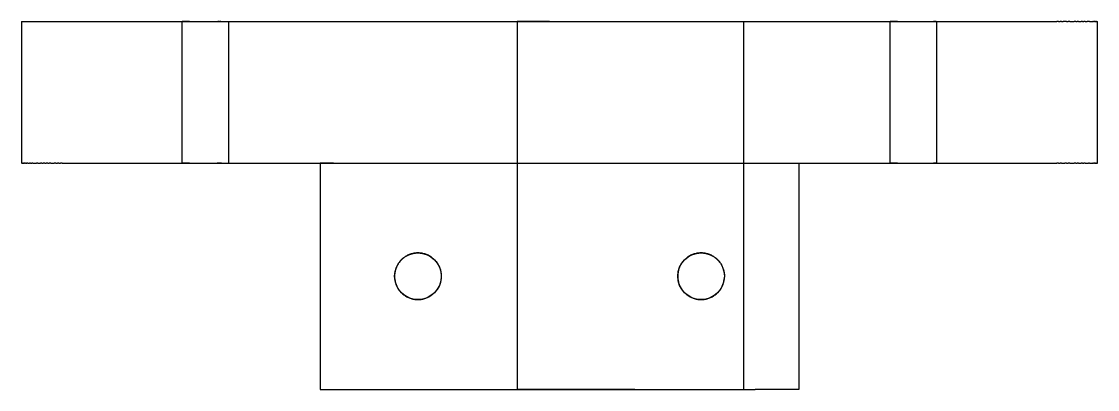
# Model space of a CAD drawing. Header units: millimetres. Extents: x -65 to 188, y -225 to 38.
# Drawn here: x 112 to 188, y -170 to -144 of the extents above; entities that cross this region are included whole.
import ezdxf

# ---------------------------------------------------------------- set-up
doc = ezdxf.new("R2010")
doc.units = ezdxf.units.MM
doc.layers.add('SIDE_YZ', color=7, linetype='Continuous')

msp = doc.modelspace()

# ---------------------------------------------------------------- linework, layer by layer
for centre in [(140, -162), (140, -162), (160, -162), (160, -162)]:
    msp.add_circle(centre, 1.65)
at = {"layer": 'SIDE_YZ'}
for p, q in [((112, -144), (112, -154)), ((112, -144), (112.002, -144)), ((112.002, -144), (112.009, -144)), ((112.009, -144), (112.021, -144)), ((112.021, -144), (112.037, -144)), ((112.037, -144), (112.058, -144)), ((112.058, -144), (112.083, -144)), ((112.083, -144), (112.113, -144)), ((112.113, -144), (112.147, -144)), ((112.147, -144), (112.185, -144)), ((112.185, -144), (112.228, -144)), ((112.228, -144), (112.276, -144)), ((112.276, -144), (112.327, -144)), ((112.327, -144), (112.383, -144)), ((112.383, -144), (112.442, -144)), ((112.442, -144), (112.506, -144)), ((112.506, -144), (112.573, -144)), ((112.573, -144), (112.644, -144)), ((112.644, -144), (112.719, -144)), ((112.719, -144), (112.797, -144)), ((112.797, -144), (112.879, -144)), ((112.879, -144), (112.964, -144)), ((112.964, -144), (113.052, -144)), ((113.052, -144), (113.143, -144)), ((113.143, -144), (113.237, -144)), ((113.237, -144), (113.333, -144)), ((113.333, -144), (113.433, -144)), ((113.433, -144), (113.534, -144)), ((113.534, -144), (113.638, -144)), ((113.638, -144), (113.744, -144)), ((113.744, -144), (113.852, -144)), ((113.852, -144), (113.962, -144)), ((113.962, -144), (114.073, -144)), ((114.073, -144), (114.186, -144)), ((114.186, -144), (114.3, -144)), ((114.3, -144), (114.415, -144)), ((114.415, -144), (114.531, -144)), ((114.531, -144), (114.647, -144)), ((114.647, -144), (114.765, -144)), ((114.765, -144), (114.882, -144)), ((114.882, -144), (115, -144)), ((115, -144), (185, -144)), ((123.35, -154), (123.35, -144)), ((123.353, -144), (123.35, -144)), ((123.358, -144), (123.353, -144)), ((123.366, -144), (123.358, -144)), ((123.376, -144), (123.366, -144)), ((123.389, -144), (123.376, -144)), ((123.405, -144), (123.389, -144)), ((123.423, -144), (123.405, -144)), ((123.443, -144), (123.423, -144)), ((123.466, -144), (123.443, -144)), ((123.492, -144), (123.466, -144)), ((123.52, -144), (123.492, -144)), ((123.55, -144), (123.52, -144)), ((123.582, -144), (123.55, -144)), ((123.617, -144), (123.582, -144)), ((123.654, -144), (123.617, -144)), ((123.693, -144), (123.654, -144)), ((123.734, -144), (123.693, -144)), ((123.777, -144), (123.734, -144)), ((123.822, -144), (123.777, -144)), ((123.869, -144), (123.822, -144)), ((123.869, -144), (123.917, -144)), ((123.917, -144), (123.968, -144)), ((123.968, -144), (124.02, -144)), ((124.02, -144), (124.073, -144)), ((124.073, -144), (124.128, -144)), ((124.128, -144), (124.184, -144)), ((124.184, -144), (124.242, -144)), ((124.242, -144), (124.301, -144)), ((124.301, -144), (124.361, -144)), ((124.361, -144), (124.422, -144)), ((124.422, -144), (124.484, -144)), ((124.484, -144), (124.547, -144)), ((124.547, -144), (124.61, -144)), ((124.61, -144), (124.674, -144)), ((124.674, -144), (124.739, -144)), ((124.739, -144), (124.804, -144)), ((124.804, -144), (124.869, -144)), ((124.869, -144), (124.934, -144)), ((124.934, -144), (125, -144)), ((125, -144), (125.066, -144)), ((125.066, -144), (125.131, -144)), ((125.131, -144), (125.196, -144)), ((125.196, -144), (125.261, -144)), ((125.261, -144), (125.326, -144)), ((125.326, -144), (125.39, -144)), ((125.39, -144), (125.453, -144)), ((125.453, -144), (125.516, -144)), ((125.516, -144), (125.578, -144)), ((125.578, -144), (125.639, -144)), ((125.639, -144), (125.699, -144)), ((125.699, -144), (125.758, -144)), ((125.758, -144), (125.816, -144)), ((125.816, -144), (125.872, -144)), ((125.927, -144), (125.872, -144)), ((125.98, -144), (125.927, -144)), ((125.98, -144), (126.032, -144)), ((126.083, -144), (126.032, -144)), ((126.083, -144), (126.131, -144)), ((126.131, -144), (126.178, -144)), ((126.178, -144), (126.223, -144)), ((126.223, -144), (126.266, -144)), ((126.266, -144), (126.307, -144)), ((126.307, -144), (126.346, -144)), ((126.346, -144), (126.383, -144)), ((126.383, -144), (126.418, -144)), ((126.418, -144), (126.45, -144)), ((126.45, -144), (126.48, -144)), ((126.48, -144), (126.508, -144)), ((126.508, -144), (126.534, -144)), ((126.534, -144), (126.557, -144)), ((126.557, -144), (126.577, -144)), ((126.577, -144), (126.595, -144)), ((126.595, -144), (126.611, -144)), ((126.611, -144), (126.624, -144)), ((126.624, -144), (126.634, -144)), ((126.634, -144), (126.642, -144)), ((126.642, -144), (126.647, -144)), ((126.647, -144), (126.65, -144)), ((126.65, -154), (126.65, -144)), ((147.014, -144), (147.002, -144)), ((147.002, -144), (147.002, -170)), ((147.04, -144), (147.014, -144)), ((147.077, -144), (147.04, -144)), ((147.128, -144), (147.077, -144)), ((147.191, -144), (147.128, -144)), ((147.266, -144), (147.191, -144)), ((147.353, -144), (147.266, -144)), ((147.453, -144), (147.353, -144)), ((147.564, -144), (147.453, -144)), ((147.687, -144), (147.564, -144)), ((147.822, -144), (147.687, -144)), ((147.968, -144), (147.822, -144)), ((148.125, -144), (147.968, -144)), ((148.294, -144), (148.125, -144)), ((148.472, -144), (148.294, -144)), ((148.661, -144), (148.472, -144)), ((148.86, -144), (148.661, -144)), ((149.069, -144), (148.86, -144)), ((149.287, -144), (149.069, -144)), ((149.287, -144), (149.514, -144)), ((149.514, -144), (149.75, -144)), ((149.75, -144), (149.994, -144)), ((149.994, -144), (150.246, -144)), ((150.246, -144), (150.506, -144)), ((150.506, -144), (150.773, -144)), ((150.773, -144), (151.046, -144)), ((151.046, -144), (151.326, -144)), ((151.326, -144), (151.611, -144)), ((151.611, -144), (151.902, -144)), ((151.902, -144), (152.198, -144)), ((152.198, -144), (152.498, -144)), ((152.498, -144), (152.802, -144)), ((152.802, -144), (153.109, -144)), ((153.109, -144), (153.42, -144)), ((153.42, -144), (153.733, -144)), ((153.733, -144), (154.048, -144)), ((154.048, -144), (154.364, -144)), ((154.364, -144), (154.682, -144)), ((154.682, -144), (155, -144)), ((155, -144), (155.318, -144)), ((155.318, -144), (155.636, -144)), ((155.636, -144), (155.952, -144)), ((155.952, -144), (156.267, -144)), ((156.267, -144), (156.58, -144)), ((156.58, -144), (156.891, -144)), ((156.891, -144), (157.198, -144)), ((157.198, -144), (157.502, -144)), ((157.502, -144), (157.802, -144)), ((157.802, -144), (158.098, -144)), ((158.098, -144), (158.389, -144)), ((158.389, -144), (158.674, -144)), ((158.674, -144), (158.954, -144)), ((158.954, -144), (159.227, -144)), ((159.227, -144), (159.494, -144)), ((159.494, -144), (159.754, -144)), ((159.754, -144), (160.006, -144)), ((160.006, -144), (160.25, -144)), ((160.25, -144), (160.486, -144)), ((160.486, -144), (160.713, -144)), ((160.713, -144), (160.931, -144)), ((160.931, -144), (161.14, -144)), ((161.14, -144), (161.339, -144)), ((161.339, -144), (161.528, -144)), ((161.528, -144), (161.706, -144)), ((161.706, -144), (161.875, -144)), ((161.875, -144), (162.032, -144)), ((162.032, -144), (162.178, -144)), ((162.178, -144), (162.313, -144)), ((162.313, -144), (162.436, -144)), ((162.436, -144), (162.547, -144)), ((162.547, -144), (162.647, -144)), ((162.647, -144), (162.734, -144)), ((162.734, -144), (162.809, -144)), ((162.809, -144), (162.872, -144)), ((162.872, -144), (162.923, -144)), ((162.923, -144), (162.96, -144)), ((162.96, -144), (162.986, -144)), ((162.986, -144), (162.998, -144)), ((162.998, -144), (162.998, -170)), ((173.35, -154), (173.35, -144)), ((173.353, -144), (173.35, -144)), ((173.358, -144), (173.353, -144)), ((173.366, -144), (173.358, -144)), ((173.376, -144), (173.366, -144)), ((173.389, -144), (173.376, -144)), ((173.405, -144), (173.389, -144)), ((173.423, -144), (173.405, -144)), ((173.443, -144), (173.423, -144)), ((173.466, -144), (173.443, -144)), ((173.492, -144), (173.466, -144)), ((173.52, -144), (173.492, -144)), ((173.55, -144), (173.52, -144)), ((173.582, -144), (173.55, -144)), ((173.617, -144), (173.582, -144)), ((173.654, -144), (173.617, -144)), ((173.693, -144), (173.654, -144)), ((173.734, -144), (173.693, -144)), ((173.777, -144), (173.734, -144)), ((173.822, -144), (173.777, -144)), ((173.869, -144), (173.822, -144)), ((173.869, -144), (173.917, -144)), ((173.917, -144), (173.968, -144)), ((173.968, -144), (174.02, -144)), ((174.02, -144), (174.073, -144)), ((174.073, -144), (174.128, -144)), ((174.128, -144), (174.184, -144)), ((174.184, -144), (174.242, -144)), ((174.242, -144), (174.301, -144)), ((174.301, -144), (174.361, -144)), ((174.361, -144), (174.422, -144)), ((174.422, -144), (174.484, -144)), ((174.484, -144), (174.547, -144)), ((174.547, -144), (174.61, -144)), ((174.61, -144), (174.674, -144)), ((174.674, -144), (174.739, -144)), ((174.739, -144), (174.804, -144)), ((174.804, -144), (174.869, -144)), ((174.869, -144), (174.934, -144)), ((174.934, -144), (175, -144)), ((175, -144), (175.066, -144)), ((175.066, -144), (175.131, -144)), ((175.131, -144), (175.196, -144)), ((175.196, -144), (175.261, -144)), ((175.261, -144), (175.326, -144)), ((175.326, -144), (175.39, -144)), ((175.39, -144), (175.453, -144)), ((175.453, -144), (175.516, -144)), ((175.516, -144), (175.578, -144)), ((175.578, -144), (175.639, -144)), ((175.639, -144), (175.699, -144)), ((175.699, -144), (175.758, -144)), ((175.758, -144), (175.816, -144)), ((175.816, -144), (175.872, -144)), ((175.872, -144), (175.927, -144)), ((175.927, -144), (175.98, -144)), ((175.98, -144), (176.032, -144)), ((176.032, -144), (176.083, -144)), ((176.083, -144), (176.131, -144)), ((176.131, -144), (176.178, -144)), ((176.178, -144), (176.223, -144)), ((176.223, -144), (176.266, -144)), ((176.266, -144), (176.307, -144)), ((176.307, -144), (176.346, -144)), ((176.346, -144), (176.383, -144)), ((176.383, -144), (176.418, -144)), ((176.45, -144), (176.418, -144)), ((176.48, -144), (176.45, -144)), ((176.508, -144), (176.48, -144)), ((176.534, -144), (176.508, -144)), ((176.557, -144), (176.534, -144)), ((176.577, -144), (176.557, -144)), ((176.595, -144), (176.577, -144)), ((176.595, -144), (176.611, -144)), ((176.611, -144), (176.624, -144)), ((176.624, -144), (176.634, -144)), ((176.634, -144), (176.642, -144)), ((176.642, -144), (176.647, -144)), ((176.647, -144), (176.65, -144)), ((176.65, -154), (176.65, -144)), ((185, -144), (185.118, -144)), ((185.235, -144), (185.118, -144)), ((185.235, -144), (185.353, -144)), ((185.469, -144), (185.353, -144)), ((185.469, -144), (185.585, -144)), ((185.7, -144), (185.585, -144)), ((185.814, -144), (185.7, -144)), ((185.814, -144), (185.927, -144)), ((186.038, -144), (185.927, -144)), ((186.038, -144), (186.148, -144)), ((186.148, -144), (186.256, -144)), ((186.256, -144), (186.362, -144)), ((186.466, -144), (186.362, -144)), ((186.466, -144), (186.567, -144)), ((186.667, -144), (186.567, -144)), ((186.667, -144), (186.763, -144)), ((186.763, -144), (186.857, -144)), ((186.948, -144), (186.857, -144)), ((186.948, -144), (187.036, -144)), ((187.121, -144), (187.036, -144)), ((187.121, -144), (187.203, -144)), ((187.203, -144), (187.281, -144)), ((187.356, -144), (187.281, -144)), ((187.427, -144), (187.356, -144)), ((187.427, -144), (187.494, -144)), ((187.494, -144), (187.558, -144)), ((187.558, -144), (187.617, -144)), ((187.617, -144), (187.673, -144)), ((187.724, -144), (187.673, -144)), ((187.724, -144), (187.772, -144)), ((187.815, -144), (187.772, -144)), ((187.815, -144), (187.853, -144)), ((187.887, -144), (187.853, -144)), ((187.887, -144), (187.917, -144)), ((187.917, -144), (187.942, -144)), ((187.963, -144), (187.942, -144)), ((187.963, -144), (187.979, -144)), ((187.979, -144), (187.991, -144)), ((187.998, -144), (187.991, -144)), ((187.998, -144), (188, -144)), ((188, -154), (188, -144)), ((112, -154), (112.002, -154)), ((112.002, -154), (112.009, -154)), ((112.021, -154), (112.009, -154)), ((112.021, -154), (112.037, -154)), ((112.058, -154), (112.037, -154)), ((112.058, -154), (112.083, -154)), ((112.083, -154), (112.113, -154)), ((112.147, -154), (112.113, -154)), ((112.147, -154), (112.185, -154)), ((112.228, -154), (112.185, -154)), ((112.228, -154), (112.276, -154)), ((112.327, -154), (112.276, -154)), ((112.327, -154), (112.383, -154)), ((112.442, -154), (112.383, -154)), ((112.442, -154), (112.506, -154)), ((112.506, -154), (112.573, -154)), ((112.644, -154), (112.573, -154)), ((112.644, -154), (112.719, -154)), ((112.797, -154), (112.719, -154)), ((112.797, -154), (112.879, -154)), ((112.879, -154), (112.964, -154)), ((112.964, -154), (113.052, -154)), ((113.143, -154), (113.052, -154)), ((113.143, -154), (113.237, -154)), ((113.237, -154), (113.333, -154)), ((113.433, -154), (113.333, -154)), ((113.433, -154), (113.534, -154)), ((113.638, -154), (113.534, -154)), ((113.638, -154), (113.744, -154)), ((113.852, -154), (113.744, -154)), ((113.852, -154), (113.962, -154)), ((114.073, -154), (113.962, -154)), ((114.073, -154), (114.186, -154)), ((114.186, -154), (114.3, -154)), ((114.415, -154), (114.3, -154)), ((114.415, -154), (114.531, -154)), ((114.647, -154), (114.531, -154)), ((114.647, -154), (114.765, -154)), ((114.882, -154), (114.765, -154)), ((114.882, -154), (115, -154)), ((115, -154), (185, -154)), ((123.353, -154), (123.35, -154)), ((123.358, -154), (123.353, -154)), ((123.366, -154), (123.358, -154)), ((123.376, -154), (123.366, -154)), ((123.389, -154), (123.376, -154)), ((123.405, -154), (123.389, -154)), ((123.423, -154), (123.405, -154)), ((123.443, -154), (123.423, -154)), ((123.466, -154), (123.443, -154)), ((123.492, -154), (123.466, -154)), ((123.52, -154), (123.492, -154)), ((123.55, -154), (123.52, -154)), ((123.582, -154), (123.55, -154)), ((123.617, -154), (123.582, -154)), ((123.654, -154), (123.617, -154)), ((123.693, -154), (123.654, -154)), ((123.734, -154), (123.693, -154)), ((123.777, -154), (123.734, -154)), ((123.822, -154), (123.777, -154)), ((123.869, -154), (123.822, -154)), ((123.869, -154), (123.917, -154)), ((123.917, -154), (123.968, -154)), ((123.968, -154), (124.02, -154)), ((124.02, -154), (124.073, -154)), ((124.073, -154), (124.128, -154)), ((124.128, -154), (124.184, -154)), ((124.184, -154), (124.242, -154)), ((124.242, -154), (124.301, -154)), ((124.301, -154), (124.361, -154)), ((124.361, -154), (124.422, -154)), ((124.422, -154), (124.484, -154)), ((124.484, -154), (124.547, -154)), ((124.547, -154), (124.61, -154)), ((124.61, -154), (124.674, -154)), ((124.674, -154), (124.739, -154)), ((124.739, -154), (124.804, -154)), ((124.804, -154), (124.869, -154)), ((124.869, -154), (124.934, -154)), ((124.934, -154), (125, -154)), ((125, -154), (125.066, -154)), ((125.066, -154), (125.131, -154)), ((125.131, -154), (125.196, -154)), ((125.196, -154), (125.261, -154)), ((125.261, -154), (125.326, -154)), ((125.326, -154), (125.39, -154)), ((125.39, -154), (125.453, -154)), ((125.453, -154), (125.516, -154)), ((125.516, -154), (125.578, -154)), ((125.578, -154), (125.639, -154)), ((125.639, -154), (125.699, -154)), ((125.699, -154), (125.758, -154)), ((125.758, -154), (125.816, -154)), ((125.872, -154), (125.816, -154)), ((125.927, -154), (125.872, -154)), ((125.98, -154), (125.927, -154)), ((126.032, -154), (125.98, -154)), ((126.083, -154), (126.032, -154)), ((126.131, -154), (126.083, -154)), ((126.131, -154), (126.178, -154)), ((126.178, -154), (126.223, -154)), ((126.223, -154), (126.266, -154)), ((126.266, -154), (126.307, -154)), ((126.307, -154), (126.346, -154)), ((126.346, -154), (126.383, -154)), ((126.383, -154), (126.418, -154)), ((126.418, -154), (126.45, -154)), ((126.45, -154), (126.48, -154)), ((126.48, -154), (126.508, -154)), ((126.508, -154), (126.534, -154)), ((126.534, -154), (126.557, -154)), ((126.557, -154), (126.577, -154)), ((126.577, -154), (126.595, -154)), ((126.595, -154), (126.611, -154)), ((126.611, -154), (126.624, -154)), ((126.624, -154), (126.634, -154)), ((126.634, -154), (126.642, -154)), ((126.642, -154), (126.647, -154)), ((126.647, -154), (126.65, -154)), ((133.102, -154), (133.1, -154)), ((133.1, -154), (133.1, -170)), ((133.11, -154), (133.102, -154)), ((133.122, -154), (133.11, -154)), ((133.139, -154), (133.122, -154)), ((133.161, -154), (133.139, -154)), ((133.188, -154), (133.161, -154)), ((133.22, -154), (133.188, -154)), ((133.257, -154), (133.22, -154)), ((133.298, -154), (133.257, -154)), ((133.344, -154), (133.298, -154)), ((133.394, -154), (133.344, -154)), ((133.449, -154), (133.394, -154)), ((133.508, -154), (133.449, -154)), ((133.572, -154), (133.508, -154)), ((133.639, -154), (133.572, -154)), ((133.711, -154), (133.639, -154)), ((133.787, -154), (133.711, -154)), ((133.867, -154), (133.787, -154)), ((133.95, -154), (133.867, -154)), ((134.037, -154), (133.95, -154)), ((134.037, -154), (134.128, -154)), ((134.128, -154), (134.222, -154)), ((134.222, -154), (134.319, -154)), ((134.319, -154), (134.419, -154)), ((134.419, -154), (134.522, -154)), ((134.522, -154), (134.628, -154)), ((134.628, -154), (134.736, -154)), ((134.736, -154), (134.847, -154)), ((134.847, -154), (134.96, -154)), ((134.96, -154), (135.075, -154)), ((135.075, -154), (135.192, -154)), ((135.192, -154), (135.311, -154)), ((135.311, -154), (135.431, -154)), ((135.431, -154), (135.553, -154)), ((135.553, -154), (135.676, -154)), ((135.676, -154), (135.799, -154)), ((135.799, -154), (135.924, -154)), ((135.924, -154), (136.049, -154)), ((136.049, -154), (136.174, -154)), ((136.174, -154), (136.3, -154)), ((136.3, -154), (163.7, -154)), ((163.7, -154), (163.826, -154)), ((163.826, -154), (163.951, -154)), ((163.951, -154), (164.076, -154)), ((164.076, -154), (164.201, -154)), ((164.201, -154), (164.324, -154)), ((164.324, -154), (164.447, -154)), ((164.447, -154), (164.569, -154)), ((164.569, -154), (164.689, -154)), ((164.689, -154), (164.808, -154)), ((164.808, -154), (164.925, -154)), ((164.925, -154), (165.04, -154)), ((165.04, -154), (165.153, -154)), ((165.153, -154), (165.264, -154)), ((165.264, -154), (165.372, -154)), ((165.372, -154), (165.478, -154)), ((165.478, -154), (165.581, -154)), ((165.581, -154), (165.681, -154)), ((165.681, -154), (165.778, -154)), ((165.778, -154), (165.872, -154)), ((165.872, -154), (165.963, -154)), ((165.963, -154), (166.05, -154)), ((166.05, -154), (166.133, -154)), ((166.133, -154), (166.213, -154)), ((166.213, -154), (166.289, -154)), ((166.289, -154), (166.361, -154)), ((166.361, -154), (166.428, -154)), ((166.428, -154), (166.492, -154)), ((166.492, -154), (166.551, -154)), ((166.551, -154), (166.606, -154)), ((166.606, -154), (166.656, -154)), ((166.656, -154), (166.702, -154)), ((166.702, -154), (166.743, -154)), ((166.743, -154), (166.78, -154)), ((166.78, -154), (166.812, -154)), ((166.812, -154), (166.839, -154)), ((166.839, -154), (166.861, -154)), ((166.861, -154), (166.878, -154)), ((166.878, -154), (166.89, -154)), ((166.89, -154), (166.898, -154)), ((166.898, -154), (166.9, -154)), ((166.9, -154), (166.9, -170)), ((173.353, -154), (173.35, -154)), ((173.358, -154), (173.353, -154)), ((173.366, -154), (173.358, -154)), ((173.376, -154), (173.366, -154)), ((173.389, -154), (173.376, -154)), ((173.405, -154), (173.389, -154)), ((173.423, -154), (173.405, -154)), ((173.443, -154), (173.423, -154)), ((173.466, -154), (173.443, -154)), ((173.492, -154), (173.466, -154)), ((173.52, -154), (173.492, -154)), ((173.55, -154), (173.52, -154)), ((173.582, -154), (173.55, -154)), ((173.617, -154), (173.582, -154)), ((173.654, -154), (173.617, -154)), ((173.693, -154), (173.654, -154)), ((173.734, -154), (173.693, -154)), ((173.777, -154), (173.734, -154)), ((173.822, -154), (173.777, -154)), ((173.869, -154), (173.822, -154)), ((173.869, -154), (173.917, -154)), ((173.917, -154), (173.968, -154)), ((173.968, -154), (174.02, -154)), ((174.02, -154), (174.073, -154)), ((174.073, -154), (174.128, -154)), ((174.128, -154), (174.184, -154)), ((174.184, -154), (174.242, -154)), ((174.242, -154), (174.301, -154)), ((174.301, -154), (174.361, -154)), ((174.361, -154), (174.422, -154)), ((174.422, -154), (174.484, -154)), ((174.484, -154), (174.547, -154)), ((174.547, -154), (174.61, -154)), ((174.61, -154), (174.674, -154)), ((174.674, -154), (174.739, -154)), ((174.739, -154), (174.804, -154)), ((174.804, -154), (174.869, -154)), ((174.869, -154), (174.934, -154)), ((174.934, -154), (175, -154)), ((175, -154), (175.066, -154)), ((175.066, -154), (175.131, -154)), ((175.131, -154), (175.196, -154)), ((175.196, -154), (175.261, -154)), ((175.261, -154), (175.326, -154)), ((175.326, -154), (175.39, -154)), ((175.39, -154), (175.453, -154)), ((175.453, -154), (175.516, -154)), ((175.516, -154), (175.578, -154)), ((175.578, -154), (175.639, -154)), ((175.639, -154), (175.699, -154)), ((175.699, -154), (175.758, -154)), ((175.758, -154), (175.816, -154)), ((175.816, -154), (175.872, -154)), ((175.872, -154), (175.927, -154)), ((175.927, -154), (175.98, -154)), ((175.98, -154), (176.032, -154)), ((176.032, -154), (176.083, -154)), ((176.083, -154), (176.131, -154)), ((176.131, -154), (176.178, -154)), ((176.178, -154), (176.223, -154)), ((176.223, -154), (176.266, -154)), ((176.266, -154), (176.307, -154)), ((176.307, -154), (176.346, -154)), ((176.346, -154), (176.383, -154)), ((176.383, -154), (176.418, -154)), ((176.45, -154), (176.418, -154)), ((176.48, -154), (176.45, -154)), ((176.508, -154), (176.48, -154)), ((176.534, -154), (176.508, -154)), ((176.557, -154), (176.534, -154)), ((176.577, -154), (176.557, -154)), ((176.577, -154), (176.595, -154)), ((176.595, -154), (176.611, -154)), ((176.611, -154), (176.624, -154)), ((176.624, -154), (176.634, -154)), ((176.634, -154), (176.642, -154)), ((176.642, -154), (176.647, -154)), ((176.647, -154), (176.65, -154)), ((185, -154), (185.118, -154)), ((185.235, -154), (185.118, -154)), ((185.235, -154), (185.353, -154)), ((185.469, -154), (185.353, -154)), ((185.469, -154), (185.585, -154)), ((185.585, -154), (185.7, -154)), ((185.814, -154), (185.7, -154)), ((185.814, -154), (185.927, -154)), ((186.038, -154), (185.927, -154)), ((186.038, -154), (186.148, -154)), ((186.148, -154), (186.256, -154)), ((186.256, -154), (186.362, -154)), ((186.466, -154), (186.362, -154)), ((186.466, -154), (186.567, -154)), ((186.667, -154), (186.567, -154)), ((186.667, -154), (186.763, -154)), ((186.763, -154), (186.857, -154)), ((186.948, -154), (186.857, -154)), ((186.948, -154), (187.036, -154)), ((187.121, -154), (187.036, -154)), ((187.121, -154), (187.203, -154)), ((187.203, -154), (187.281, -154)), ((187.281, -154), (187.356, -154)), ((187.427, -154), (187.356, -154)), ((187.427, -154), (187.494, -154)), ((187.494, -154), (187.558, -154)), ((187.558, -154), (187.617, -154)), ((187.617, -154), (187.673, -154)), ((187.724, -154), (187.673, -154)), ((187.724, -154), (187.772, -154)), ((187.815, -154), (187.772, -154)), ((187.815, -154), (187.853, -154)), ((187.887, -154), (187.853, -154)), ((187.887, -154), (187.917, -154)), ((187.917, -154), (187.942, -154)), ((187.963, -154), (187.942, -154)), ((187.963, -154), (187.979, -154)), ((187.979, -154), (187.991, -154)), ((187.998, -154), (187.991, -154)), ((187.998, -154), (188, -154)), ((139.836, -160.358), (139.771, -160.366)), ((139.902, -160.353), (139.836, -160.358)), ((139.967, -160.35), (139.902, -160.353)), ((140.033, -160.35), (139.967, -160.35)), ((140.098, -160.353), (140.033, -160.35)), ((140.164, -160.358), (140.098, -160.353)), ((140.229, -160.366), (140.164, -160.358)), ((159.836, -160.358), (159.771, -160.366)), ((159.902, -160.353), (159.836, -160.358)), ((159.967, -160.35), (159.902, -160.353)), ((160.033, -160.35), (159.967, -160.35)), ((160.098, -160.353), (160.033, -160.35)), ((160.164, -160.358), (160.098, -160.353)), ((160.229, -160.366), (160.164, -160.358)), ((138.635, -161.073), (138.599, -161.128)), ((138.673, -161.02), (138.635, -161.073)), ((138.713, -160.968), (138.673, -161.02)), ((138.755, -160.917), (138.713, -160.968)), ((138.799, -160.869), (138.755, -160.917)), ((138.845, -160.822), (138.799, -160.869)), ((138.893, -160.777), (138.845, -160.822)), ((138.942, -160.734), (138.893, -160.777)), ((138.993, -160.693), (138.942, -160.734)), ((139.046, -160.654), (138.993, -160.693)), ((139.1, -160.617), (139.046, -160.654)), ((139.156, -160.582), (139.1, -160.617)), ((139.213, -160.55), (139.156, -160.582)), ((139.271, -160.52), (139.213, -160.55)), ((139.331, -160.492), (139.271, -160.52)), ((139.391, -160.466), (139.331, -160.492)), ((139.453, -160.443), (139.391, -160.466)), ((139.515, -160.423), (139.453, -160.443)), ((139.578, -160.405), (139.515, -160.423)), ((139.642, -160.389), (139.578, -160.405)), ((139.706, -160.376), (139.642, -160.389)), ((139.771, -160.366), (139.706, -160.376)), ((140.294, -160.376), (140.229, -160.366)), ((140.358, -160.389), (140.294, -160.376)), ((140.422, -160.405), (140.358, -160.389)), ((140.485, -160.423), (140.422, -160.405)), ((140.547, -160.443), (140.485, -160.423)), ((140.609, -160.466), (140.547, -160.443)), ((140.669, -160.492), (140.609, -160.466)), ((140.729, -160.52), (140.669, -160.492)), ((140.787, -160.55), (140.729, -160.52)), ((140.844, -160.582), (140.787, -160.55)), ((140.9, -160.617), (140.844, -160.582)), ((140.954, -160.654), (140.9, -160.617)), ((141.007, -160.693), (140.954, -160.654)), ((141.058, -160.734), (141.007, -160.693)), ((141.107, -160.777), (141.058, -160.734)), ((141.155, -160.822), (141.107, -160.777)), ((141.201, -160.869), (141.155, -160.822)), ((141.201, -160.869), (141.245, -160.917)), ((141.245, -160.917), (141.287, -160.968)), ((141.287, -160.968), (141.327, -161.02)), ((141.327, -161.02), (141.365, -161.073)), ((141.365, -161.073), (141.401, -161.128)), ((158.635, -161.073), (158.599, -161.128)), ((158.673, -161.02), (158.635, -161.073)), ((158.713, -160.968), (158.673, -161.02)), ((158.755, -160.917), (158.713, -160.968)), ((158.799, -160.869), (158.755, -160.917)), ((158.845, -160.822), (158.799, -160.869)), ((158.845, -160.822), (158.893, -160.777)), ((158.893, -160.777), (158.942, -160.734)), ((158.993, -160.693), (158.942, -160.734)), ((159.046, -160.654), (158.993, -160.693)), ((159.1, -160.617), (159.046, -160.654)), ((159.156, -160.582), (159.1, -160.617)), ((159.213, -160.55), (159.156, -160.582)), ((159.271, -160.52), (159.213, -160.55)), ((159.331, -160.492), (159.271, -160.52)), ((159.391, -160.466), (159.331, -160.492)), ((159.453, -160.443), (159.391, -160.466)), ((159.515, -160.423), (159.453, -160.443)), ((159.578, -160.405), (159.515, -160.423)), ((159.642, -160.389), (159.578, -160.405)), ((159.706, -160.376), (159.642, -160.389)), ((159.771, -160.366), (159.706, -160.376)), ((160.294, -160.376), (160.229, -160.366)), ((160.358, -160.389), (160.294, -160.376)), ((160.422, -160.405), (160.358, -160.389)), ((160.485, -160.423), (160.422, -160.405)), ((160.547, -160.443), (160.485, -160.423)), ((160.609, -160.466), (160.547, -160.443)), ((160.669, -160.492), (160.609, -160.466)), ((160.729, -160.52), (160.669, -160.492)), ((160.787, -160.55), (160.729, -160.52)), ((160.844, -160.582), (160.787, -160.55)), ((160.9, -160.617), (160.844, -160.582)), ((160.954, -160.654), (160.9, -160.617)), ((161.007, -160.693), (160.954, -160.654)), ((161.058, -160.734), (161.007, -160.693)), ((161.107, -160.777), (161.058, -160.734)), ((161.155, -160.822), (161.107, -160.777)), ((161.201, -160.869), (161.155, -160.822)), ((161.201, -160.869), (161.245, -160.917)), ((161.245, -160.917), (161.287, -160.968)), ((161.287, -160.968), (161.327, -161.02)), ((161.327, -161.02), (161.365, -161.073)), ((161.365, -161.073), (161.401, -161.128)), ((138.355, -161.869), (138.351, -161.934)), ((138.362, -161.804), (138.355, -161.869)), ((138.371, -161.739), (138.362, -161.804)), ((138.383, -161.674), (138.371, -161.739)), ((138.397, -161.61), (138.383, -161.674)), ((138.414, -161.547), (138.397, -161.61)), ((138.433, -161.484), (138.414, -161.547)), ((138.455, -161.422), (138.433, -161.484)), ((138.479, -161.361), (138.455, -161.422)), ((138.505, -161.301), (138.479, -161.361)), ((138.534, -161.242), (138.505, -161.301)), ((138.566, -161.184), (138.534, -161.242)), ((138.599, -161.128), (138.566, -161.184)), ((141.401, -161.128), (141.434, -161.184)), ((141.434, -161.184), (141.466, -161.242)), ((141.466, -161.242), (141.495, -161.301)), ((141.495, -161.301), (141.521, -161.361)), ((141.521, -161.361), (141.545, -161.422)), ((141.545, -161.422), (141.567, -161.484)), ((141.567, -161.484), (141.586, -161.547)), ((141.586, -161.547), (141.603, -161.61)), ((141.603, -161.61), (141.617, -161.674)), ((141.617, -161.674), (141.629, -161.739)), ((141.629, -161.739), (141.638, -161.804)), ((141.638, -161.804), (141.645, -161.869)), ((141.645, -161.869), (141.649, -161.934)), ((158.355, -161.869), (158.351, -161.934)), ((158.362, -161.804), (158.355, -161.869)), ((158.371, -161.739), (158.362, -161.804)), ((158.383, -161.674), (158.371, -161.739)), ((158.397, -161.61), (158.383, -161.674)), ((158.414, -161.547), (158.397, -161.61)), ((158.433, -161.484), (158.414, -161.547)), ((158.455, -161.422), (158.433, -161.484)), ((158.479, -161.361), (158.455, -161.422)), ((158.505, -161.301), (158.479, -161.361)), ((158.534, -161.242), (158.505, -161.301)), ((158.566, -161.184), (158.534, -161.242)), ((158.599, -161.128), (158.566, -161.184)), ((161.401, -161.128), (161.434, -161.184)), ((161.434, -161.184), (161.466, -161.242)), ((161.466, -161.242), (161.495, -161.301)), ((161.495, -161.301), (161.521, -161.361)), ((161.521, -161.361), (161.545, -161.422)), ((161.545, -161.422), (161.567, -161.484)), ((161.567, -161.484), (161.586, -161.547)), ((161.586, -161.547), (161.603, -161.61)), ((161.603, -161.61), (161.617, -161.674)), ((161.617, -161.674), (161.629, -161.739)), ((161.629, -161.739), (161.638, -161.804)), ((161.638, -161.804), (161.645, -161.869)), ((161.645, -161.869), (161.649, -161.934)), ((138.351, -161.934), (138.35, -162)), ((138.35, -162), (138.351, -162.066)), ((138.351, -162.066), (138.355, -162.131)), ((138.355, -162.131), (138.362, -162.196)), ((138.362, -162.196), (138.371, -162.261)), ((138.371, -162.261), (138.383, -162.326)), ((138.383, -162.326), (138.397, -162.39)), ((138.397, -162.39), (138.414, -162.453)), ((138.414, -162.453), (138.433, -162.516)), ((138.433, -162.516), (138.455, -162.578)), ((138.455, -162.578), (138.479, -162.639)), ((138.479, -162.639), (138.505, -162.699)), ((141.521, -162.639), (141.495, -162.699)), ((141.545, -162.578), (141.521, -162.639)), ((141.567, -162.516), (141.545, -162.578)), ((141.586, -162.453), (141.567, -162.516)), ((141.603, -162.39), (141.586, -162.453)), ((141.617, -162.326), (141.603, -162.39)), ((141.629, -162.261), (141.617, -162.326)), ((141.638, -162.196), (141.629, -162.261)), ((141.645, -162.131), (141.638, -162.196)), ((141.649, -162.066), (141.645, -162.131)), ((141.649, -161.934), (141.65, -162)), ((141.65, -162), (141.649, -162.066)), ((158.351, -161.934), (158.35, -162)), ((158.35, -162), (158.351, -162.066)), ((158.351, -162.066), (158.355, -162.131)), ((158.355, -162.131), (158.362, -162.196)), ((158.362, -162.196), (158.371, -162.261)), ((158.371, -162.261), (158.383, -162.326)), ((158.383, -162.326), (158.397, -162.39)), ((158.397, -162.39), (158.414, -162.453)), ((158.414, -162.453), (158.433, -162.516)), ((158.433, -162.516), (158.455, -162.578)), ((158.455, -162.578), (158.479, -162.639)), ((158.479, -162.639), (158.505, -162.699)), ((161.495, -162.699), (161.521, -162.639)), ((161.521, -162.639), (161.545, -162.578)), ((161.545, -162.578), (161.567, -162.516)), ((161.567, -162.516), (161.586, -162.453)), ((161.586, -162.453), (161.603, -162.39)), ((161.603, -162.39), (161.617, -162.326)), ((161.617, -162.326), (161.629, -162.261)), ((161.629, -162.261), (161.638, -162.196)), ((161.638, -162.196), (161.645, -162.131)), ((161.645, -162.131), (161.649, -162.066)), ((161.649, -161.934), (161.65, -162)), ((161.65, -162), (161.649, -162.066)), ((138.505, -162.699), (138.534, -162.758)), ((138.534, -162.758), (138.566, -162.816)), ((138.566, -162.816), (138.599, -162.872)), ((138.599, -162.872), (138.635, -162.927)), ((138.635, -162.927), (138.673, -162.98)), ((138.673, -162.98), (138.713, -163.032)), ((138.713, -163.032), (138.755, -163.083)), ((138.755, -163.083), (138.799, -163.131)), ((138.799, -163.131), (138.845, -163.178)), ((138.845, -163.178), (138.893, -163.223)), ((138.893, -163.223), (138.942, -163.266)), ((138.942, -163.266), (138.993, -163.307)), ((138.993, -163.307), (139.046, -163.346)), ((139.046, -163.346), (139.1, -163.383)), ((139.1, -163.383), (139.156, -163.418)), ((140.844, -163.418), (140.9, -163.383)), ((140.9, -163.383), (140.954, -163.346)), ((141.007, -163.307), (140.954, -163.346)), ((141.058, -163.266), (141.007, -163.307)), ((141.107, -163.223), (141.058, -163.266)), ((141.155, -163.178), (141.107, -163.223)), ((141.201, -163.131), (141.155, -163.178)), ((141.245, -163.083), (141.201, -163.131)), ((141.287, -163.032), (141.245, -163.083)), ((141.327, -162.98), (141.287, -163.032)), ((141.365, -162.927), (141.327, -162.98)), ((141.401, -162.872), (141.365, -162.927)), ((141.434, -162.816), (141.401, -162.872)), ((141.466, -162.758), (141.434, -162.816)), ((141.495, -162.699), (141.466, -162.758)), ((158.505, -162.699), (158.534, -162.758)), ((158.534, -162.758), (158.566, -162.816)), ((158.566, -162.816), (158.599, -162.872)), ((158.599, -162.872), (158.635, -162.927)), ((158.635, -162.927), (158.673, -162.98)), ((158.673, -162.98), (158.713, -163.032)), ((158.713, -163.032), (158.755, -163.083)), ((158.755, -163.083), (158.799, -163.131)), ((158.799, -163.131), (158.845, -163.178)), ((158.845, -163.178), (158.893, -163.223)), ((158.893, -163.223), (158.942, -163.266)), ((158.993, -163.307), (158.942, -163.266)), ((158.993, -163.307), (159.046, -163.346)), ((159.046, -163.346), (159.1, -163.383)), ((159.1, -163.383), (159.156, -163.418)), ((160.844, -163.418), (160.9, -163.383)), ((160.9, -163.383), (160.954, -163.346)), ((160.954, -163.346), (161.007, -163.307)), ((161.007, -163.307), (161.058, -163.266)), ((161.058, -163.266), (161.107, -163.223)), ((161.107, -163.223), (161.155, -163.178)), ((161.155, -163.178), (161.201, -163.131)), ((161.201, -163.131), (161.245, -163.083)), ((161.245, -163.083), (161.287, -163.032)), ((161.287, -163.032), (161.327, -162.98)), ((161.327, -162.98), (161.365, -162.927)), ((161.365, -162.927), (161.401, -162.872)), ((161.401, -162.872), (161.434, -162.816)), ((161.434, -162.816), (161.466, -162.758)), ((161.466, -162.758), (161.495, -162.699)), ((139.156, -163.418), (139.213, -163.45)), ((139.213, -163.45), (139.271, -163.48)), ((139.271, -163.48), (139.331, -163.508)), ((139.331, -163.508), (139.391, -163.534)), ((139.391, -163.534), (139.453, -163.557)), ((139.453, -163.557), (139.515, -163.577)), ((139.515, -163.577), (139.578, -163.595)), ((139.578, -163.595), (139.642, -163.611)), ((139.642, -163.611), (139.706, -163.624)), ((139.706, -163.624), (139.771, -163.634)), ((139.771, -163.634), (139.836, -163.642)), ((139.836, -163.642), (139.902, -163.647)), ((139.902, -163.647), (139.967, -163.65)), ((139.967, -163.65), (140.033, -163.65)), ((140.033, -163.65), (140.098, -163.647)), ((140.098, -163.647), (140.164, -163.642)), ((140.164, -163.642), (140.229, -163.634)), ((140.229, -163.634), (140.294, -163.624)), ((140.294, -163.624), (140.358, -163.611)), ((140.358, -163.611), (140.422, -163.595)), ((140.422, -163.595), (140.485, -163.577)), ((140.485, -163.577), (140.547, -163.557)), ((140.547, -163.557), (140.609, -163.534)), ((140.609, -163.534), (140.669, -163.508)), ((140.669, -163.508), (140.729, -163.48)), ((140.729, -163.48), (140.787, -163.45)), ((140.787, -163.45), (140.844, -163.418)), ((159.156, -163.418), (159.213, -163.45)), ((159.213, -163.45), (159.271, -163.48)), ((159.271, -163.48), (159.331, -163.508)), ((159.331, -163.508), (159.391, -163.534)), ((159.391, -163.534), (159.453, -163.557)), ((159.453, -163.557), (159.515, -163.577)), ((159.515, -163.577), (159.578, -163.595)), ((159.578, -163.595), (159.642, -163.611)), ((159.642, -163.611), (159.706, -163.624)), ((159.706, -163.624), (159.771, -163.634)), ((159.771, -163.634), (159.836, -163.642)), ((159.836, -163.642), (159.902, -163.647)), ((159.902, -163.647), (159.967, -163.65)), ((159.967, -163.65), (160.033, -163.65)), ((160.033, -163.65), (160.098, -163.647)), ((160.098, -163.647), (160.164, -163.642)), ((160.164, -163.642), (160.229, -163.634)), ((160.229, -163.634), (160.294, -163.624)), ((160.294, -163.624), (160.358, -163.611)), ((160.358, -163.611), (160.422, -163.595)), ((160.422, -163.595), (160.485, -163.577)), ((160.485, -163.577), (160.547, -163.557)), ((160.547, -163.557), (160.609, -163.534)), ((160.609, -163.534), (160.669, -163.508)), ((160.669, -163.508), (160.729, -163.48)), ((160.729, -163.48), (160.787, -163.45)), ((160.787, -163.45), (160.844, -163.418)), ((133.1, -170), (133.102, -170)), ((133.102, -170), (133.11, -170)), ((133.11, -170), (133.122, -170)), ((133.122, -170), (133.139, -170)), ((133.139, -170), (133.161, -170)), ((133.161, -170), (133.188, -170)), ((133.188, -170), (133.22, -170)), ((133.22, -170), (133.257, -170)), ((133.257, -170), (133.298, -170)), ((133.298, -170), (133.344, -170)), ((133.344, -170), (133.394, -170)), ((133.394, -170), (133.449, -170)), ((133.449, -170), (133.508, -170)), ((133.508, -170), (133.572, -170)), ((133.572, -170), (133.639, -170)), ((133.639, -170), (133.711, -170)), ((133.711, -170), (133.787, -170)), ((133.787, -170), (133.867, -170)), ((133.867, -170), (133.95, -170)), ((133.95, -170), (134.037, -170)), ((134.037, -170), (134.128, -170)), ((134.128, -170), (134.222, -170)), ((134.222, -170), (134.319, -170)), ((134.319, -170), (134.419, -170)), ((134.419, -170), (134.522, -170)), ((134.522, -170), (134.628, -170)), ((134.628, -170), (134.736, -170)), ((134.736, -170), (134.847, -170)), ((134.847, -170), (134.96, -170)), ((134.96, -170), (135.075, -170)), ((135.075, -170), (135.192, -170)), ((135.192, -170), (135.311, -170)), ((135.311, -170), (135.431, -170)), ((135.431, -170), (135.553, -170)), ((135.553, -170), (135.676, -170)), ((135.676, -170), (135.799, -170)), ((135.799, -170), (135.924, -170)), ((135.924, -170), (136.049, -170)), ((136.049, -170), (136.174, -170)), ((136.174, -170), (136.3, -170)), ((136.3, -170), (163.7, -170)), ((147.014, -170), (147.002, -170)), ((147.04, -170), (147.014, -170)), ((147.077, -170), (147.04, -170)), ((147.128, -170), (147.077, -170)), ((147.191, -170), (147.128, -170)), ((147.266, -170), (147.191, -170)), ((147.353, -170), (147.266, -170)), ((147.453, -170), (147.353, -170)), ((147.564, -170), (147.453, -170)), ((147.687, -170), (147.564, -170)), ((147.822, -170), (147.687, -170)), ((147.968, -170), (147.822, -170)), ((148.125, -170), (147.968, -170)), ((148.294, -170), (148.125, -170)), ((148.472, -170), (148.294, -170)), ((148.661, -170), (148.472, -170)), ((148.86, -170), (148.661, -170)), ((149.069, -170), (148.86, -170)), ((149.287, -170), (149.069, -170)), ((149.514, -170), (149.287, -170)), ((149.75, -170), (149.514, -170)), ((149.994, -170), (149.75, -170)), ((150.246, -170), (149.994, -170)), ((150.506, -170), (150.246, -170)), ((150.773, -170), (150.506, -170)), ((151.046, -170), (150.773, -170)), ((151.326, -170), (151.046, -170)), ((151.611, -170), (151.326, -170)), ((151.902, -170), (151.611, -170)), ((152.198, -170), (151.902, -170)), ((152.498, -170), (152.198, -170)), ((152.802, -170), (152.498, -170)), ((153.109, -170), (152.802, -170)), ((153.42, -170), (153.109, -170)), ((153.733, -170), (153.42, -170)), ((154.048, -170), (153.733, -170)), ((154.364, -170), (154.048, -170)), ((154.682, -170), (154.364, -170)), ((155, -170), (154.682, -170)), ((155.318, -170), (155, -170)), ((155.318, -170), (155.636, -170)), ((155.636, -170), (155.952, -170)), ((155.952, -170), (156.267, -170)), ((156.267, -170), (156.58, -170)), ((156.58, -170), (156.891, -170)), ((156.891, -170), (157.198, -170)), ((157.198, -170), (157.502, -170)), ((157.502, -170), (157.802, -170)), ((157.802, -170), (158.098, -170)), ((158.098, -170), (158.389, -170)), ((158.389, -170), (158.674, -170)), ((158.674, -170), (158.954, -170)), ((158.954, -170), (159.227, -170)), ((159.227, -170), (159.494, -170)), ((159.494, -170), (159.754, -170)), ((159.754, -170), (160.006, -170)), ((160.006, -170), (160.25, -170)), ((160.25, -170), (160.486, -170)), ((160.486, -170), (160.713, -170)), ((160.713, -170), (160.931, -170)), ((160.931, -170), (161.14, -170)), ((161.14, -170), (161.339, -170)), ((161.339, -170), (161.528, -170)), ((161.528, -170), (161.706, -170)), ((161.706, -170), (161.875, -170)), ((161.875, -170), (162.032, -170)), ((162.032, -170), (162.178, -170)), ((162.178, -170), (162.313, -170)), ((162.313, -170), (162.436, -170)), ((162.436, -170), (162.547, -170)), ((162.547, -170), (162.647, -170)), ((162.647, -170), (162.734, -170)), ((162.734, -170), (162.809, -170)), ((162.809, -170), (162.872, -170)), ((162.872, -170), (162.923, -170)), ((162.923, -170), (162.96, -170)), ((162.96, -170), (162.986, -170)), ((162.986, -170), (162.998, -170)), ((163.7, -170), (163.826, -170)), ((163.951, -170), (163.826, -170)), ((164.076, -170), (163.951, -170)), ((164.201, -170), (164.076, -170)), ((164.324, -170), (164.201, -170)), ((164.447, -170), (164.324, -170)), ((164.569, -170), (164.447, -170)), ((164.689, -170), (164.569, -170)), ((164.808, -170), (164.689, -170)), ((164.925, -170), (164.808, -170)), ((165.04, -170), (164.925, -170)), ((165.153, -170), (165.04, -170)), ((165.264, -170), (165.153, -170)), ((165.372, -170), (165.264, -170)), ((165.478, -170), (165.372, -170)), ((165.581, -170), (165.478, -170)), ((165.681, -170), (165.581, -170)), ((165.778, -170), (165.681, -170)), ((165.872, -170), (165.778, -170)), ((165.963, -170), (165.872, -170)), ((166.05, -170), (165.963, -170)), ((166.133, -170), (166.05, -170)), ((166.213, -170), (166.133, -170)), ((166.289, -170), (166.213, -170)), ((166.361, -170), (166.289, -170)), ((166.428, -170), (166.361, -170)), ((166.492, -170), (166.428, -170)), ((166.551, -170), (166.492, -170)), ((166.606, -170), (166.551, -170)), ((166.656, -170), (166.606, -170)), ((166.702, -170), (166.656, -170)), ((166.743, -170), (166.702, -170)), ((166.78, -170), (166.743, -170)), ((166.812, -170), (166.78, -170)), ((166.839, -170), (166.812, -170)), ((166.861, -170), (166.839, -170)), ((166.878, -170), (166.861, -170)), ((166.89, -170), (166.878, -170)), ((166.898, -170), (166.89, -170)), ((166.9, -170), (166.898, -170))]:
    msp.add_line(p, q, dxfattribs=at)

doc.saveas('drawing.dxf')
